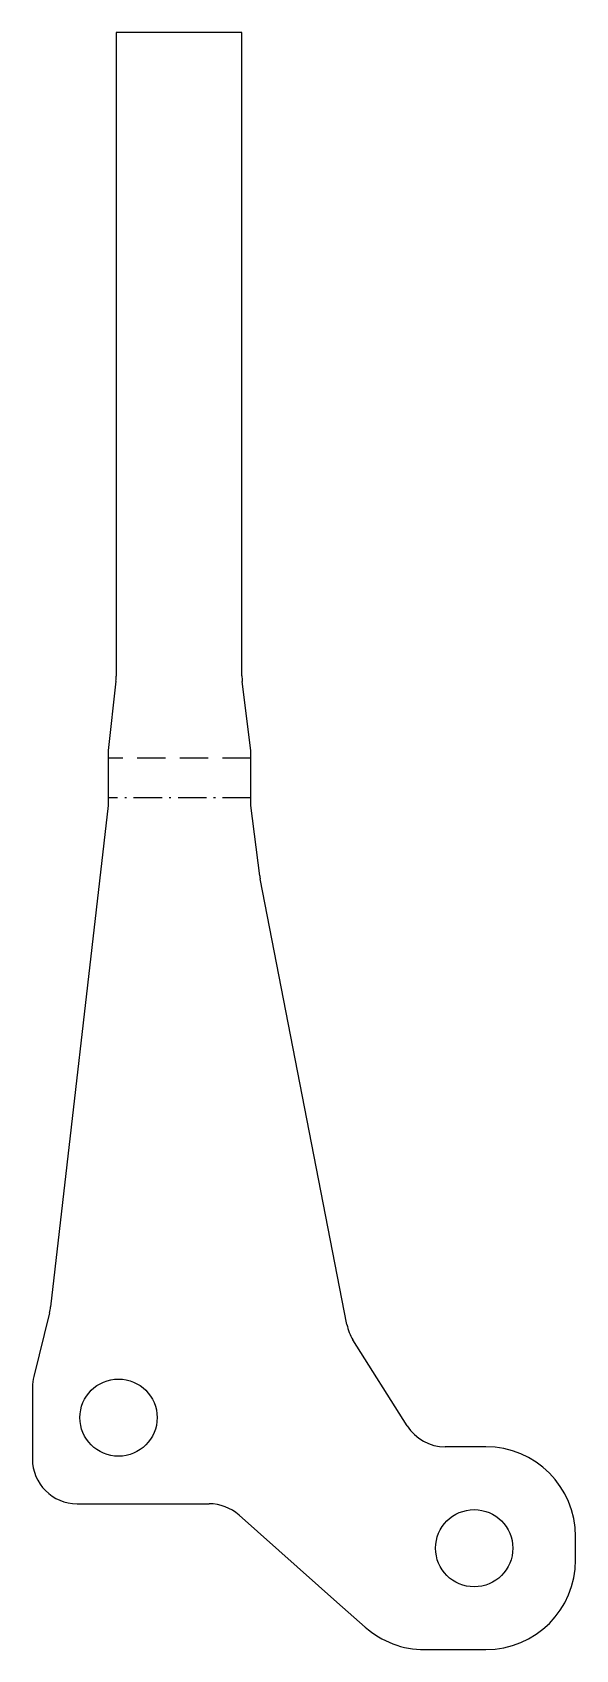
# Model space of a CAD drawing. Header units: millimetres. Extents: x -24.6 to 5.7, y -5.7 to 84.4.
import ezdxf

# ---------------------------------------------------------------- set-up
doc = ezdxf.new("R2010")
doc.units = ezdxf.units.MM
doc.linetypes.add('DASHDOT', pattern=[2.375751, 1.583834, -0.395958, 0, -0.395958])
doc.linetypes.add('DASHED', pattern=[2.375751, 1.583834, -0.791917])
for name, color, linetype in [('bendDown', 1, 'DASHDOT'), ('bendUp', 5, 'DASHED'), ('outline', 7, 'Continuous')]:
    doc.layers.add(name, color=color, linetype=linetype)

msp = doc.modelspace()

# ---------------------------------------------------------------- linework, layer by layer
at = {"layer": 'bendDown'}
msp.add_line((-12.433, 41.803), (-20.391, 41.803), dxfattribs=at)
at = {"layer": 'bendUp'}
msp.add_line((-12.433, 44.001), (-20.391, 44.001), dxfattribs=at)
at = {"layer": 'outline'}
for p, q in [((-12.933, 84.435), (-19.933, 84.435)), ((-19.933, 84.435), (-19.933, 48.577)), ((-12.933, 48.59), (-12.933, 84.435)), ((-19.949, 48.293), (-20.391, 44.435)), ((-12.433, 44.435), (-12.913, 48.28)), ((-20.391, 44.435), (-20.391, 43.567)), ((-12.433, 43.567), (-12.433, 44.435)), ((-20.391, 43.567), (-20.391, 42.237)), ((-12.433, 42.237), (-12.433, 43.567)), ((-20.391, 42.237), (-20.391, 41.369)), ((-12.433, 41.369), (-12.433, 42.237)), ((-20.391, 41.369), (-23.588, 13.437)), ((-11.943, 37.453), (-12.433, 41.369)), ((-7.089, 12.459), (-11.917, 37.286)), ((-23.646, 13.115), (-24.532, 9.572)), ((-3.735, 6.818), (-6.751, 11.604)), ((-24.607, 8.966), (-24.607, 4.974)), ((0.65, 5.65), (-1.62, 5.65)), ((-22.107, 2.474), (-14.757, 2.474)), ((-13.096, 1.842), (-7.653, -2.997)), ((5.65, -0.65), (5.65, 0.65)), ((-7.647, -3.003), (-6.068, -4.397)), ((-2.758, -5.65), (0.65, -5.65))]:
    msp.add_line(p, q, dxfattribs=at)
for centre in [(-19.807, 7.274), (0, 0)]:
    msp.add_circle(centre, 2.15, dxfattribs=at)
for centre, radius, start, end in [((-22.433, 48.577), 2.5, 353.46978, 359.99981), ((-10.433, 48.59), 2.5, 179.99993, 187.12496), ((-9.463, 37.763), 2.5, 187.12522, 191.00323), ((-26.072, 13.721), 2.5, 345.96367, 353.46985), ((-4.635, 12.937), 2.5, 191.0031, 212.20777), ((-22.107, 8.966), 2.5, 165.96387, 180.00014), ((-1.62, 8.15), 2.5, 212.2077, 270.00003), ((0.65, 0.65), 5, 0, 90), ((-22.107, 4.974), 2.5, 180, 270), ((-14.757, -0.026), 2.5, 48.35945, 89.99998), ((0.65, -0.65), 5, 270, 0), ((-5.992, -1.129), 2.5, 228.35475, 228.54003), ((-2.758, -0.65), 5, 228.54475, 269.99995)]:
    msp.add_arc(centre, radius, start, end, dxfattribs=at)

doc.saveas('drawing.dxf')
